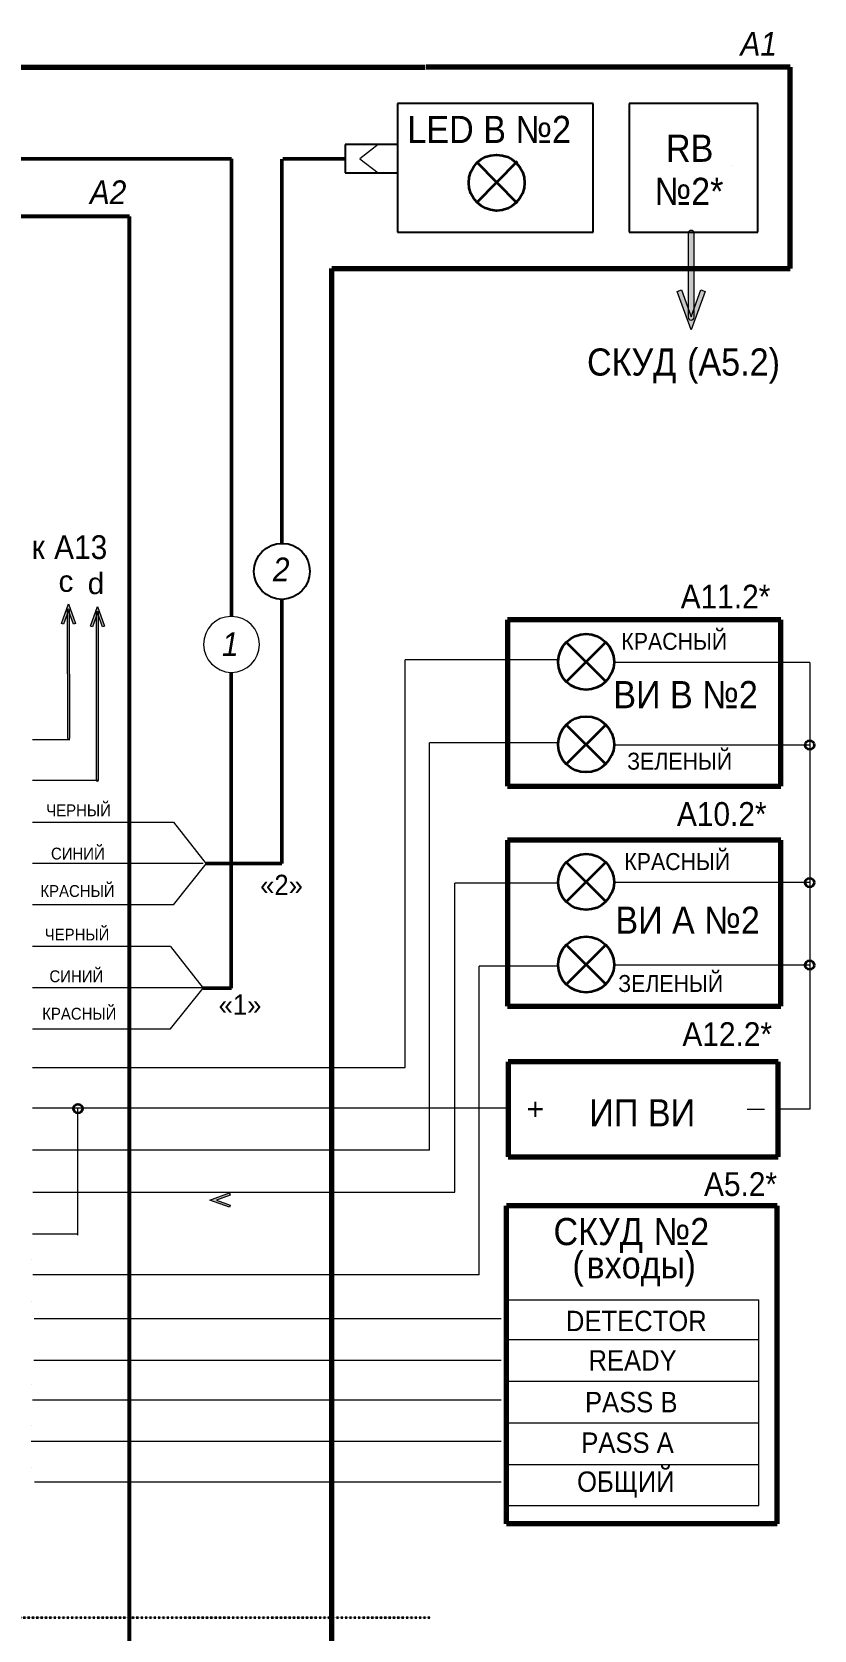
# Model space of a CAD drawing. Header units: millimetres. Extents: x -197802 to 287448, y -91833 to 169529.
# Drawn here: x -166543 to -150346, y -49873 to -16790 of the extents above; entities that cross this region are included whole.
import ezdxf

# ---------------------------------------------------------------- set-up
doc = ezdxf.new("R2010")
doc.units = ezdxf.units.MM
doc.linetypes.add('AI-Linetype-1', pattern=[1.693333, 0.846667, -0.846667])
doc.layers.add('Слой 1', color=7, linetype='Continuous')
doc.styles.get("Standard").update_dxf_attribs({"font": 'arial.ttf'})

# ---------------------------------------------------------------- blocks, each defined once
blk = doc.blocks.new('block 47')
at = {"layer": 'Слой 1', "color": 7, "char_height": 1.8658, "attachment_point": 7}
for s, insert in [('\\fArial|b0|i1|c0|p34;\\W0.900001;3*', (57.14, -41.02)), ('\\fArial|b0|i1|c0|p34;\\W0.900001;2', (150.56, -50.62)), ('\\fArial|b0|i1|c0|p34;\\W0.900001;1', (146.56, -56.49)), ('\\fArial|b0|i1|c0|p34;\\W0.900001;6', (15.96, -68.7)), ('\\fArial|b0|i1|c0|p34;\\W0.900001;5', (57.76, -112.03))]:
    blk.add_mtext(s, dxfattribs=dict(at, insert=insert))
blk = doc.blocks.new('block 50')
at = {"layer": 'Слой 1'}
h = blk.add_hatch(color=7, dxfattribs=at)
h.dxf.hatch_style = 2
h.paths.add_polyline_path([(182.32, -27.85), (182.65, -27.74), (183.42, -29.85), (184.19, -27.74), (184.51, -27.85), (183.42, -30.86)])
at = {"layer": 'Слой 1', "lineweight": 0}
blk.add_lwpolyline([(182.32, -27.85), (182.65, -27.74), (183.42, -29.85), (184.19, -27.74), (184.51, -27.85), (183.42, -30.86), (182.32, -27.85)], dxfattribs=at)
blk = doc.blocks.new('block 60')
at = {"layer": 'Слой 1'}
h = blk.add_hatch(color=7, dxfattribs=at)
h.dxf.hatch_style = 2
h.paths.add_polyline_path([(135.06, -53.93), (134.9, -53.99), (134.5, -52.9), (134.11, -53.99), (133.94, -53.93), (134.5, -52.39)])
at = {"layer": 'Слой 1', "lineweight": 0}
blk.add_lwpolyline([(135.06, -53.93), (134.9, -53.99), (134.5, -52.9), (134.11, -53.99), (133.94, -53.93), (134.5, -52.39), (135.06, -53.93)], dxfattribs=at)
blk = doc.blocks.new('block 62')
at = {"layer": 'Слой 1'}
h = blk.add_hatch(color=7, dxfattribs=at)
h.dxf.hatch_style = 2
h.paths.add_polyline_path([(137.34, -54.13), (137.17, -54.19), (136.78, -53.1), (136.38, -54.19), (136.22, -54.13), (136.78, -52.59)])
at = {"layer": 'Слой 1', "lineweight": 0}
blk.add_lwpolyline([(137.34, -54.13), (137.17, -54.19), (136.78, -53.1), (136.38, -54.19), (136.22, -54.13), (136.78, -52.59), (137.34, -54.13)], dxfattribs=at)

msp = doc.modelspace()

# ---------------------------------------------------------------- hatches: boundary and pattern name
at = {"layer": 'Слой 1'}
h = msp.add_hatch(color=7, dxfattribs=at)
h.dxf.hatch_style = 2
edge = h.paths.add_edge_path()
edge.add_spline(control_points=[(-152892, -22757), (-152926, -22757), (-152953, -22730), (-152953, -22697), (-152953, -22697), (-152953, -20960), (-152953, -20960), (-152953, -20926), (-152926, -20899), (-152892, -20899), (-152859, -20899), (-152832, -20926), (-152832, -20960), (-152832, -20960), (-152832, -22697), (-152832, -22697), (-152832, -22730), (-152859, -22757), (-152892, -22757)], knot_values=[0, 0, 0, 0, 1, 1, 1, 2, 2, 2, 3, 3, 3, 4, 4, 4, 5, 5, 5, 6, 6, 6, 6], degree=3, periodic=0)
h = msp.add_hatch(color=7, dxfattribs=at)
h.dxf.hatch_style = 2
edge = h.paths.add_edge_path()
edge.add_spline(control_points=[(-165780, -31426), (-165793, -31426), (-165804, -31416), (-165804, -31403), (-165804, -31403), (-165811, -28760), (-165811, -28760), (-165811, -28747), (-165801, -28737), (-165788, -28737), (-165788, -28737), (-165788, -28737), (-165788, -28737), (-165775, -28737), (-165764, -28747), (-165764, -28760), (-165764, -28760), (-165757, -31403), (-165757, -31403), (-165757, -31416), (-165767, -31426), (-165780, -31426), (-165780, -31426), (-165780, -31426), (-165780, -31426)], knot_values=[0, 0, 0, 0, 1, 1, 1, 2, 2, 2, 3, 3, 3, 4, 4, 4, 5, 5, 5, 6, 6, 6, 7, 7, 7, 8, 8, 8, 8], degree=3, periodic=0)
h = msp.add_hatch(color=7, dxfattribs=at)
h.dxf.hatch_style = 2
edge = h.paths.add_edge_path()
edge.add_spline(control_points=[(-165187, -32298), (-165199, -32298), (-165210, -32288), (-165210, -32275), (-165210, -32275), (-165210, -28813), (-165210, -28813), (-165210, -28800), (-165199, -28790), (-165187, -28790), (-165174, -28790), (-165163, -28800), (-165163, -28813), (-165163, -28813), (-165163, -32275), (-165163, -32275), (-165163, -32288), (-165174, -32298), (-165187, -32298)], knot_values=[0, 0, 0, 0, 1, 1, 1, 2, 2, 2, 3, 3, 3, 4, 4, 4, 5, 5, 5, 6, 6, 6, 6], degree=3, periodic=0)
h = msp.add_hatch(color=7, dxfattribs=at)
h.dxf.hatch_style = 2
h.paths.add_polyline_path([(-162451, -40824), (-162435, -40868), (-162722, -40972), (-162435, -41076), (-162451, -41120), (-162857, -40972)])

# ---------------------------------------------------------------- linework, layer by layer
at = {"layer": 'Слой 1', "color": 7, "lineweight": 70}
for p, q in [((-187807, -17516), (-158397, -17516)), ((-150839, -17516), (-158380, -17516)), ((-150839, -21690), (-150839, -17516)), ((-160337, -21690), (-160337, -77878)), ((-160333, -21690), (-150839, -21690)), ((-150839, -21690), (-150839, -21690)), ((-150839, -21690), (-150839, -21690)), ((-156695, -28963), (-156695, -32404)), ((-151033, -28963), (-156695, -28963)), ((-151033, -32404), (-151033, -28963)), ((-156695, -32404), (-151033, -32404)), ((-156695, -33520), (-156695, -36960)), ((-151033, -33520), (-156695, -33520)), ((-151033, -36960), (-151033, -33520)), ((-156695, -36960), (-151033, -36960)), ((-151092, -38110), (-156678, -38110)), ((-156678, -38110), (-156678, -40075)), ((-151092, -40075), (-151092, -38110)), ((-156678, -40075), (-151092, -40075)), ((-156717, -47671), (-156717, -41088)), ((-151112, -41088), (-156717, -41088)), ((-151112, -47671), (-151112, -41088)), ((-151112, -47671), (-156717, -47671))]:
    msp.add_line(p, q, dxfattribs=at)
at = {"layer": 'Слой 1', "color": 7, "lineweight": 25}
for p, q in [((-158974, -18274), (-158974, -20935)), ((-154918, -18274), (-158974, -18274)), ((-154918, -20935), (-154918, -18274)), ((-154174, -18274), (-154174, -20935)), ((-151513, -18274), (-154174, -18274)), ((-151513, -20935), (-151513, -18274)), ((-160054, -19118), (-160054, -19705)), ((-158974, -19118), (-160054, -19118)), ((-160054, -19705), (-158974, -19705)), ((-158974, -20935), (-154918, -20935)), ((-154174, -20935), (-151513, -20935)), ((-160333, -21690), (-160333, -21690)), ((-156717, -41494), (-156717, -41494)), ((-151112, -41494), (-151112, -41494)), ((-156717, -47671), (-156717, -47671)), ((-151112, -47671), (-151112, -47671))]:
    msp.add_line(p, q, dxfattribs=at)
at = {"layer": 'Слой 1', "color": 7, "lineweight": 20}
for p, q in [((-159371, -19118), (-159750, -19419)), ((-159750, -19419), (-159371, -19705)), ((-166543, -42209), (-166543, -42209)), ((-166543, -43071), (-166543, -43071)), ((-166543, -44781), (-166543, -44781)), ((-166543, -44781), (-166543, -44781)), ((-166543, -45643), (-166543, -45643)), ((-166543, -46505), (-166543, -46505))]:
    msp.add_line(p, q, dxfattribs=at)
at = {"layer": 'Слой 1', "color": 7, "lineweight": 50}
for p, q in [((-162409, -19419), (-187758, -19419)), ((-162409, -28891), (-162409, -19419)), ((-161368, -27378), (-161368, -19421)), ((-161348, -19419), (-160054, -19419)), ((-161368, -28537), (-161368, -34006)), ((-162416, -30050), (-162416, -36585)), ((-161368, -34006), (-162936, -34006)), ((-162998, -36585), (-162409, -36585))]:
    msp.add_line(p, q, dxfattribs=at)
at = {"layer": 'Слой 1', "color": 7, "lineweight": 35}
for p, q in [((-156495, -19475), (-157343, -20336)), ((-157343, -19475), (-156495, -20336)), ((-155477, -29422), (-154660, -30236)), ((-155465, -30227), (-154660, -29422)), ((-155477, -31131), (-154660, -31945)), ((-155465, -31937), (-154660, -31131)), ((-155477, -33978), (-154660, -34793)), ((-155465, -34784), (-154660, -33978)), ((-155477, -35688), (-154660, -36502)), ((-155465, -36494), (-154660, -35688))]:
    msp.add_line(p, q, dxfattribs=at)
at = {"layer": 'Слой 1', "color": 7, "lineweight": 53}
for p, q in [((-152040, -19559), (-152040, -19559)), ((-164523, -20612), (-183468, -20612)), ((-164521, -79137), (-164523, -20608))]:
    msp.add_line(p, q, dxfattribs=at)
at = {"layer": 'Слой 1', "color": 7, "lineweight": 18}
for p, q in [((-155645, -29786), (-158814, -29786)), ((-158814, -38230), (-158814, -29786)), ((-150437, -29842), (-154486, -29842)), ((-150437, -29842), (-150437, -39093)), ((-166532, -31439), (-165756, -31439)), ((-155645, -31506), (-158313, -31506)), ((-158313, -39939), (-158313, -31509)), ((-150437, -31552), (-154486, -31552)), ((-165168, -32287), (-166532, -32287)), ((-166532, -33151), (-163612, -33151)), ((-163612, -33147), (-162936, -34009)), ((-162998, -34002), (-166532, -34002)), ((-163612, -34857), (-162936, -34009)), ((-150437, -34399), (-154486, -34399)), ((-155637, -34410), (-157783, -34410)), ((-157783, -40808), (-157783, -34410)), ((-163612, -34860), (-166532, -34860)), ((-163674, -35723), (-166532, -35723)), ((-163674, -35720), (-162998, -36582)), ((-155637, -36130), (-157282, -36130)), ((-157282, -42517), (-157282, -36133)), ((-150437, -36108), (-154486, -36108)), ((-162998, -36580), (-166532, -36580)), ((-163674, -37430), (-162998, -36582)), ((-163674, -37433), (-166532, -37433)), ((-166532, -38230), (-158814, -38230)), ((-166532, -39059), (-156664, -39059)), ((-165590, -41697), (-165590, -39077)), ((-151734, -39093), (-151372, -39093)), ((-150437, -39093), (-151092, -39093)), ((-158313, -39939), (-166532, -39939)), ((-166524, -40808), (-157783, -40808)), ((-165592, -41681), (-166532, -41681)), ((-157282, -42517), (-166524, -42517)), ((-156720, -43034), (-151488, -43034)), ((-151488, -47292), (-151488, -43034)), ((-166496, -43427), (-156823, -43427)), ((-151488, -43865), (-156721, -43865)), ((-166507, -44289), (-156823, -44289)), ((-151488, -44727), (-156721, -44727)), ((-166532, -45104), (-156823, -45104)), ((-151488, -45589), (-156721, -45589)), ((-166557, -45960), (-156823, -45960)), ((-151488, -46451), (-156721, -46451)), ((-166488, -46808), (-156823, -46808)), ((-151488, -47299), (-156721, -47299))]:
    msp.add_line(p, q, dxfattribs=at)
at = {"layer": 'Слой 1', "color": 7, "linetype": 'AI-Linetype-1', "lineweight": 35}
msp.add_line((-189370, -49614), (-158279, -49614), dxfattribs=at)
at = {"layer": 'Слой 1', "lineweight": 0}
msp.add_lwpolyline([(-162451, -40824), (-162435, -40868), (-162722, -40972), (-162435, -41076), (-162451, -41120), (-162857, -40972), (-162451, -40824)], dxfattribs=at)
at = {"layer": 'Слой 1', "color": 7, "lineweight": 35}
for points, knots in [([(-156933, -20492), (-157244, -20478), (-157499, -20223), (-157499, -19913), (-157499, -19588), (-157244, -19333), (-156933, -19333)], [0, 0, 0, 0, 1, 1, 1, 2, 2, 2, 2]), ([(-156919, -19333), (-156608, -19333), (-156340, -19588), (-156340, -19913), (-156340, -20223), (-156608, -20492), (-156919, -20492)], [1, 1, 1, 1, 2, 2, 2, 3, 3, 3, 3]), ([(-155645, -29828), (-155645, -29517), (-155391, -29249), (-155066, -29249), (-154755, -29249), (-154486, -29517), (-154486, -29828)], [1, 1, 1, 1, 2, 2, 2, 3, 3, 3, 3]), ([(-154486, -29842), (-154501, -30153), (-154755, -30407), (-155066, -30407), (-155391, -30407), (-155645, -30153), (-155645, -29842)], [0, 0, 0, 0, 1, 1, 1, 2, 2, 2, 2]), ([(-155645, -31537), (-155645, -31227), (-155391, -30958), (-155066, -30958), (-154755, -30958), (-154486, -31227), (-154486, -31537)], [1, 1, 1, 1, 2, 2, 2, 3, 3, 3, 3]), ([(-154486, -31552), (-154501, -31862), (-154755, -32117), (-155066, -32117), (-155391, -32117), (-155645, -31862), (-155645, -31552)], [0, 0, 0, 0, 1, 1, 1, 2, 2, 2, 2]), ([(-150346, -31552), (-150346, -31500), (-150387, -31458), (-150437, -31458), (-150488, -31458), (-150528, -31500), (-150528, -31552), (-150528, -31603), (-150488, -31645), (-150437, -31645), (-150387, -31645), (-150346, -31603), (-150346, -31552)], [0, 0, 0, 0, 1, 1, 1, 2, 2, 2, 3, 3, 3, 4, 4, 4, 4]), ([(-155645, -34385), (-155645, -34074), (-155391, -33805), (-155066, -33805), (-154755, -33805), (-154486, -34074), (-154486, -34385)], [1, 1, 1, 1, 2, 2, 2, 3, 3, 3, 3]), ([(-154486, -34399), (-154501, -34710), (-154755, -34964), (-155066, -34964), (-155391, -34964), (-155645, -34710), (-155645, -34399)], [0, 0, 0, 0, 1, 1, 1, 2, 2, 2, 2]), ([(-150346, -34399), (-150346, -34348), (-150387, -34306), (-150437, -34306), (-150488, -34306), (-150528, -34348), (-150528, -34399), (-150528, -34451), (-150488, -34492), (-150437, -34492), (-150387, -34492), (-150346, -34451), (-150346, -34399)], [0, 0, 0, 0, 1, 1, 1, 2, 2, 2, 3, 3, 3, 4, 4, 4, 4]), ([(-155645, -36094), (-155645, -35783), (-155391, -35515), (-155066, -35515), (-154755, -35515), (-154486, -35783), (-154486, -36094)], [1, 1, 1, 1, 2, 2, 2, 3, 3, 3, 3]), ([(-150346, -36108), (-150346, -36057), (-150387, -36015), (-150437, -36015), (-150488, -36015), (-150528, -36057), (-150528, -36108), (-150528, -36160), (-150488, -36201), (-150437, -36201), (-150387, -36201), (-150346, -36160), (-150346, -36108)], [0, 0, 0, 0, 1, 1, 1, 2, 2, 2, 3, 3, 3, 4, 4, 4, 4]), ([(-154486, -36108), (-154501, -36419), (-154755, -36674), (-155066, -36674), (-155391, -36674), (-155645, -36419), (-155645, -36108)], [0, 0, 0, 0, 1, 1, 1, 2, 2, 2, 2]), ([(-165499, -39077), (-165499, -39026), (-165540, -38984), (-165590, -38984), (-165640, -38984), (-165681, -39026), (-165681, -39077), (-165681, -39129), (-165640, -39170), (-165590, -39170), (-165540, -39170), (-165499, -39129), (-165499, -39077)], [0, 0, 0, 0, 1, 1, 1, 2, 2, 2, 3, 3, 3, 4, 4, 4, 4])]:
    msp.add_open_spline(points, degree=3, knots=knots, dxfattribs=at)
for points in [[(-156933, -19333), (-156933, -19333), (-156919, -19333), (-156919, -19333)], [(-156919, -20492), (-156919, -20492), (-156933, -20492), (-156933, -20492)], [(-155645, -29842), (-155645, -29842), (-155645, -29828), (-155645, -29828)], [(-154486, -29828), (-154486, -29828), (-154486, -29842), (-154486, -29842)], [(-155645, -31552), (-155645, -31552), (-155645, -31537), (-155645, -31537)], [(-154486, -31537), (-154486, -31537), (-154486, -31552), (-154486, -31552)], [(-155645, -34399), (-155645, -34399), (-155645, -34385), (-155645, -34385)], [(-154486, -34385), (-154486, -34385), (-154486, -34399), (-154486, -34399)], [(-155645, -36108), (-155645, -36108), (-155645, -36094), (-155645, -36094)], [(-154486, -36094), (-154486, -36094), (-154486, -36108), (-154486, -36108)]]:
    msp.add_open_spline(points, degree=3, dxfattribs=at)
at = {"layer": 'Слой 1', "lineweight": 0}
for points, knots in [([(-152892, -22757), (-152926, -22757), (-152953, -22730), (-152953, -22697), (-152953, -22697), (-152953, -20960), (-152953, -20960), (-152953, -20926), (-152926, -20899), (-152892, -20899), (-152859, -20899), (-152832, -20926), (-152832, -20960), (-152832, -20960), (-152832, -22697), (-152832, -22697), (-152832, -22730), (-152859, -22757), (-152892, -22757)], [0, 0, 0, 0, 1, 1, 1, 2, 2, 2, 3, 3, 3, 4, 4, 4, 5, 5, 5, 6, 6, 6, 6]), ([(-165780, -31426), (-165793, -31426), (-165804, -31416), (-165804, -31403), (-165804, -31403), (-165811, -28760), (-165811, -28760), (-165811, -28747), (-165801, -28737), (-165788, -28737), (-165788, -28737), (-165788, -28737), (-165788, -28737), (-165775, -28737), (-165764, -28747), (-165764, -28760), (-165764, -28760), (-165757, -31403), (-165757, -31403), (-165757, -31416), (-165767, -31426), (-165780, -31426), (-165780, -31426), (-165780, -31426), (-165780, -31426)], [0, 0, 0, 0, 1, 1, 1, 2, 2, 2, 3, 3, 3, 4, 4, 4, 5, 5, 5, 6, 6, 6, 7, 7, 7, 8, 8, 8, 8]), ([(-165187, -32298), (-165199, -32298), (-165210, -32288), (-165210, -32275), (-165210, -32275), (-165210, -28813), (-165210, -28813), (-165210, -28800), (-165199, -28790), (-165187, -28790), (-165174, -28790), (-165163, -28800), (-165163, -28813), (-165163, -28813), (-165163, -32275), (-165163, -32275), (-165163, -32288), (-165174, -32298), (-165187, -32298)], [0, 0, 0, 0, 1, 1, 1, 2, 2, 2, 3, 3, 3, 4, 4, 4, 5, 5, 5, 6, 6, 6, 6])]:
    msp.add_open_spline(points, degree=3, knots=knots, dxfattribs=at)
at = {"layer": 'Слой 1', "color": 7, "lineweight": 25}
for points, knots in [([(-161368, -28537), (-161678, -28537), (-161947, -28268), (-161947, -27957), (-161947, -27633), (-161678, -27378), (-161368, -27378)], [1, 1, 1, 1, 2, 2, 2, 3, 3, 3, 3]), ([(-161354, -27378), (-161043, -27378), (-160788, -27633), (-160788, -27957), (-160788, -28268), (-161043, -28523), (-161354, -28537)], [0, 0, 0, 0, 1, 1, 1, 2, 2, 2, 2])]:
    msp.add_open_spline(points, degree=3, knots=knots, dxfattribs=at)
for points in [[(-161368, -27378), (-161368, -27378), (-161354, -27378), (-161354, -27378)], [(-161354, -28537), (-161354, -28537), (-161368, -28537), (-161368, -28537)]]:
    msp.add_open_spline(points, degree=3, dxfattribs=at)
at = {"layer": 'Слой 1', "color": 7, "lineweight": 20}
for points, knots in [([(-162423, -28891), (-162734, -28891), (-162988, -29146), (-162988, -29471), (-162988, -29782), (-162734, -30036), (-162423, -30050)], [0, 0, 0, 0, 1, 1, 1, 2, 2, 2, 2]), ([(-162409, -30050), (-162098, -30050), (-161829, -29782), (-161829, -29471), (-161829, -29146), (-162098, -28891), (-162409, -28891)], [1, 1, 1, 1, 2, 2, 2, 3, 3, 3, 3])]:
    msp.add_open_spline(points, degree=3, knots=knots, dxfattribs=at)
for points in [[(-162409, -28891), (-162409, -28891), (-162423, -28891), (-162423, -28891)], [(-162423, -30050), (-162423, -30050), (-162409, -30050), (-162409, -30050)]]:
    msp.add_open_spline(points, degree=3, dxfattribs=at)

# ---------------------------------------------------------------- block references
at = {"layer": 'Слой 1', "xscale": 263.6065659915271, "yscale": 263.6065659915271, "zscale": 263.6065659915271}
for name in ['block 50', 'block 47', 'block 60', 'block 62']:
    msp.add_blockref(name, (-201242, -14819), dxfattribs=at)

# ---------------------------------------------------------------- texts
at = {"layer": 'Слой 1', "color": 7, "lineweight": 18, "width": 0.900001}
for s, height, p in [('LED B №2', 562.1, (-158769, -19089)), ('RB', 562.1, (-153413, -19479)), ('№2*', 562.1, (-153649, -20371)), ('СКУД ', 562.1, (-155048, -23904)), ('(A5.2)', 562.1, (-152976, -23904)), ('к ', 491.8, (-166548, -27702)), ('A13', 491.8, (-166084, -27702)), ('A11.2*', 491.8, (-153108, -28725)), ('КРАСНЫЙ', 351.3, (-154337, -29581)), ('ВИ ', 562.1, (-154504, -30790)), ('B №2', 562.1, (-153330, -30790)), ('ЗЕЛЕНЫЙ', 351.3, (-154216, -32062)), ('ЧЕРНЫЙ', 245.9, (-166247, -33027)), ('A10.2*', 491.8, (-153186, -33225)), ('СИНИЙ', 245.9, (-166149, -33922)), ('КРАСНЫЙ', 351.3, (-154275, -34140)), ('КРАСНЫЙ', 245.9, (-166368, -34697)), ('«2»', 421.6, (-161817, -34659)), ('ВИ ', 562.1, (-154461, -35459)), ('A №2', 562.1, (-153288, -35459)), ('ЧЕРНЫЙ', 245.9, (-166278, -35598)), ('СИНИЙ', 245.9, (-166181, -36462)), ('ЗЕЛЕНЫЙ', 351.3, (-154402, -36664)), ('«1»', 421.6, (-162677, -37137)), ('КРАСНЫЙ', 245.9, (-166330, -37237)), ('A12.2*', 491.8, (-153073, -37782)), ('ИП ВИ', 562.1, (-155000, -39446)), ('A5.2*', 491.8, (-152625, -40887)), ('СКУД ', 562.1, (-155742, -41905)), ('№2', 562.1, (-153669, -41905)), ('(', 562, (-155351, -42595)), (')', 562, (-153028, -42595)), ('входы', 562.1, (-155059, -42595)), ('DETECTOR', 421.6, (-155485, -43685)), ('READY', 421.6, (-155018, -44501)), ('PASS B', 421.6, (-155089, -45365)), ('PASS A', 421.6, (-155167, -46205)), ('ОБЩИЙ', 421.6, (-155254, -47012))]:
    msp.add_text(s, height=height, dxfattribs=at).set_placement(p)
at = {"layer": 'Слой 1', "color": 7, "lineweight": 18}
for s, p in [('c', (-165993, -28381)), ('d', (-165389, -28427))]:
    msp.add_text(s, height=443, dxfattribs=at).set_placement(p)
msp.add_text('+', height=443, rotation=180, dxfattribs=at).set_placement((-155939, -38878))
at = {"layer": 'Слой 1', "color": 7, "char_height": 491.84, "attachment_point": 7}
for s, insert in [('\\fArial|b0|i1|c0|p34;\\W0.900001;A1', (-151871, -17282)), ('\\fArial|b0|i1|c0|p34;\\W0.900001;A2', (-165345, -20355))]:
    msp.add_mtext(s, dxfattribs=dict(at, insert=insert))

doc.saveas('drawing.dxf')
